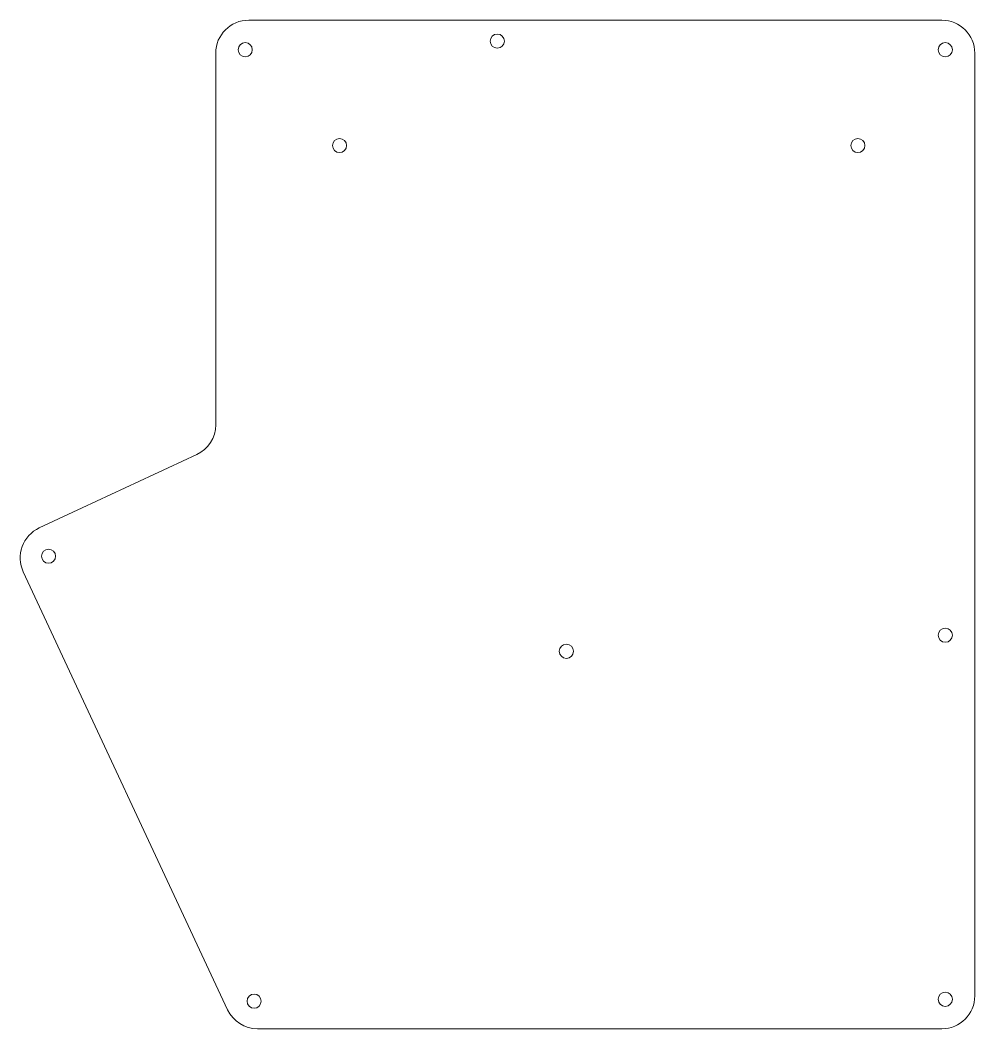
# Model space of a CAD drawing. Units: millimetres at full size, sheet at 2:1. Extents: x -123 to 80, y -98 to 116.
import ezdxf

# ---------------------------------------------------------------- set-up
doc = ezdxf.new("R2010")
doc.units = ezdxf.units.MM
doc.header["$LTSCALE"] = 0.5
doc.layers.add('F-F_0', color=1, linetype='Continuous', lineweight=18)

msp = doc.modelspace()

# ---------------------------------------------------------------- linework, layer by layer
at = {"layer": 'F-F_0'}
for p, q in [((72.6064, 115.6494), (-74.4804, 115.6494)), ((-81.4804, 108.6494), (-81.4804, 29.7607)), ((79.6064, -91.4892), (79.6064, 108.6494)), ((-85.5223, 23.4164), (-118.9326, 7.8383)), ((-122.3186, -1.4642), (-78.9602, -94.4475)), ((-72.616, -98.4892), (72.6064, -98.4892))]:
    msp.add_line(p, q, dxfattribs=at)
for centre in [(-21.7269, 111.2044), (-75.2102, 109.3855), (73.3425, 109.3855), (73.3425, 109.3855), (-55.2014, 89.0356), (54.7986, 89.0356), (-116.9522, 1.8499), (73.3425, -14.9292), (-7.0635, -18.3356), (-73.3347, -92.6173), (73.3425, -92.2253)]:
    msp.add_circle(centre, 1.5, dxfattribs=at)
for centre, start, end in [((-74.4804, 108.6494), 90, 180), ((72.6064, 108.6494), 0, 90), ((-88.4804, 29.7607), 294.998, 0), ((-115.9744, 1.4941), 114.998, 205), ((72.6064, -91.4892), 270, 0), ((-72.616, -91.4892), 205, 270)]:
    msp.add_arc(centre, 7, start, end, dxfattribs=at)

doc.saveas('drawing.dxf')
